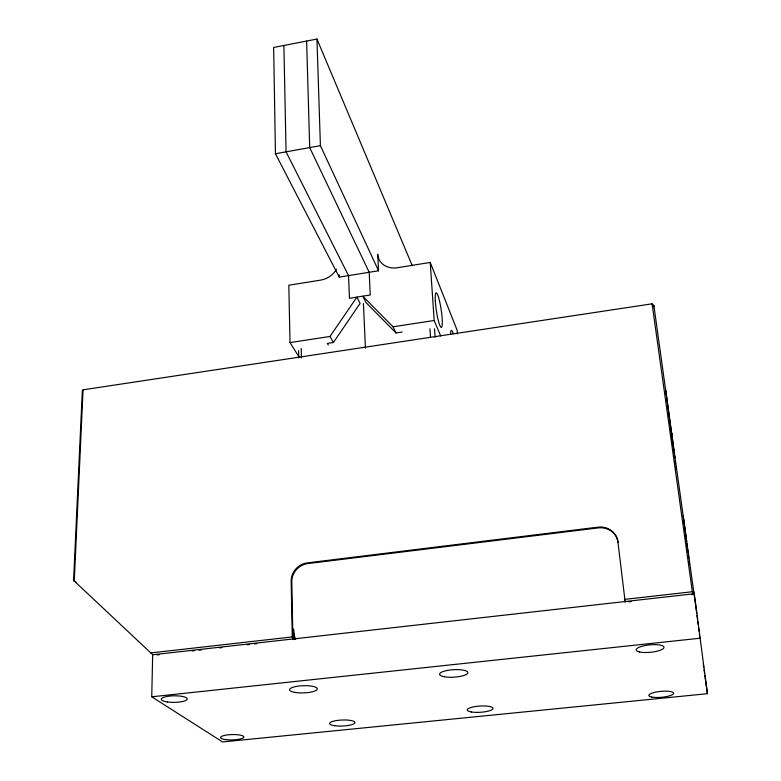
<?xml version="1.0" encoding="UTF-8"?>
<svg xmlns="http://www.w3.org/2000/svg" width="781" height="781" viewBox="0 0 781 781"><rect width="100%" height="100%" fill="white"/><g stroke="black" fill="none" stroke-linecap="round" stroke-linejoin="round"><path stroke-width="1.17" d="M151.748 696.798L152.666 654.781L694.309 593.745L707.42 693.694L222.556 741.95L151.748 696.798L700.547 638.175M152.539 654.537L73.58 580.41L82.347 390.607L83.059 389.826L652.096 303.819L653.873 305.586L696.769 613.554M74.263 581.171L83.059 389.826M692.073 594.692L694.065 592.047M336.455 269.22A19.125 15.913 -28.5 0 1 320.669 280.106L288.824 285.241L290.005 342.605L329.992 336.465L356.897 297.122L360.09 303.409L333.428 342.488L327.356 343.415L328.303 345.046M412.261 265.667L316.949 39.05L273.662 47.456L275.449 153.75L339.257 277.109L378.551 270.773L377.711 254.186A19.359 16.216 -24.7 0 0 397.431 267.727L430.233 262.436L457.158 330.265L457.432 333.887M275.449 153.75L320.405 145.676L378.551 270.773M402.186 332.013L395.996 332.95L365.957 302.491L362.804 296.184L393.038 326.8L434.168 320.493L440.709 335.976M150.704 652.936L292.26 636.935L292.924 639.639M693.323 592.662L692.356 591.744L624.771 599.378L625.21 602.219M618.074 542.424A17.992 16.86 -9.6 0 0 598.285 527.907L307.87 563.56A17.241 15.64 -43 0 0 291.791 581.747L292.885 637.53L293.715 637.442L295.355 639.014M157.059 654.927L159.47 654.663M191.931 651.003L194.332 650.739M199.145 650.192L201.547 649.919M219.578 647.888L221.989 647.625M247.235 644.774L249.637 644.51M254.45 643.964L256.851 643.7M628.793 601.819L631.175 601.555M73.58 580.41L76.518 582.567M292.885 637.53L294.515 639.102M290.005 342.605L298.986 356.868M329.992 336.465L333.428 342.488M393.038 326.8L395.996 332.95M672.343 437.956L671.611 432.908L674.159 452.697M703.222 663.713L703.73 667.316M704.062 669.707L704.569 673.31M704.901 675.702L707.42 693.694M652.096 303.819L692.356 591.744M665.695 389.914L671.738 434.958M683.307 516.095L686.645 541.506M674.472 455.079L674.774 457.471M675.243 461.054L675.555 463.445M676.014 467.028L676.326 469.42M672.041 437.36L672.509 440.972M672.822 443.383L673.134 445.785M673.603 449.397L674.071 453.009M674.384 455.411L674.696 457.822M675.165 461.434L675.477 463.836M653.873 305.586L654.039 306.874M686.948 543.869L687.397 547.413M687.7 549.775L688.002 552.138M688.452 555.682L688.754 558.044M689.203 561.588L689.506 563.95M697.043 615.477L697.511 619.528M697.794 621.52L698.116 624.312M698.556 627.553L699.005 631.175M699.317 633.869L699.61 636.261M624.946 600.052L617.888 541.682A18.012 16.879 -9.7 0 0 598.07 527.155L307.284 562.886A17.27 15.649 -42.9 0 0 291.176 581.093L292.26 636.935M430.233 262.436L434.168 320.493M434.5 328.781L435.066 337.207M429.94 328.752L430.507 337.187M363.429 303.487L365.43 348.121M339.169 274.746L339.257 277.109M316.949 39.05L320.405 145.676M306.63 41.051L309.696 147.599L369.188 272.276L370.262 295.003L349.458 298.293L348.541 275.615L286.061 151.836L283.884 45.474M301.193 348.365L301.417 357.903M298.557 350.669L298.723 357.805M293.715 637.442L293.549 629.056A8.698 2.284 84.1 0 0 295.745 639.268M450.569 334.327A16.596 2.216 81.7 0 1 453.302 333.751M435.31 300.636A17.455 2.441 81.5 0 0 441.167 327.405A17.455 2.441 81.5 0 0 439.849 302.462A17.455 2.441 81.5 0 0 435.31 300.636M295.364 692.474A13.882 3.593 -1.9 0 0 317.262 689.232A13.882 3.593 -1.9 0 0 297.756 686.196A13.882 3.593 -1.9 0 0 295.364 692.474M334.659 725.715A12.672 3.007 -2.3 0 0 354.857 722.913A12.672 3.007 -2.3 0 0 337.353 720.433A12.672 3.007 -2.3 0 0 334.659 725.715M444.448 676.776A14.146 3.749 -3.4 0 0 467.594 673.388A14.146 3.749 -3.4 0 0 449.173 670.127A14.146 3.749 -3.4 0 0 444.448 676.776M471.509 711.999A12.916 3.114 -3.6 0 0 492.752 709.08A12.916 3.114 -3.6 0 0 476.166 706.434A12.916 3.114 -3.6 0 0 471.509 711.999M651.803 697.072A12.467 2.978 -5.2 0 0 672.939 694.299A12.467 2.978 -5.2 0 0 658.969 691.575A12.467 2.978 -5.2 0 0 651.803 697.072M639.629 651.959A13.921 3.72 -5.5 0 0 663.215 648.64A13.921 3.72 -5.5 0 0 647.498 645.135A13.921 3.72 -5.5 0 0 639.629 651.959M225.66 739.607A11.656 2.675 -1.4 0 0 243.828 737.166A11.656 2.675 -1.4 0 0 227.105 734.95A11.656 2.675 -1.4 0 0 225.66 739.607M167.359 701.953A13.013 3.29 -0.7 0 0 187.274 699.083A13.013 3.29 -0.7 0 0 168.188 696.261A13.013 3.29 -0.7 0 0 167.359 701.953"/></g></svg>
